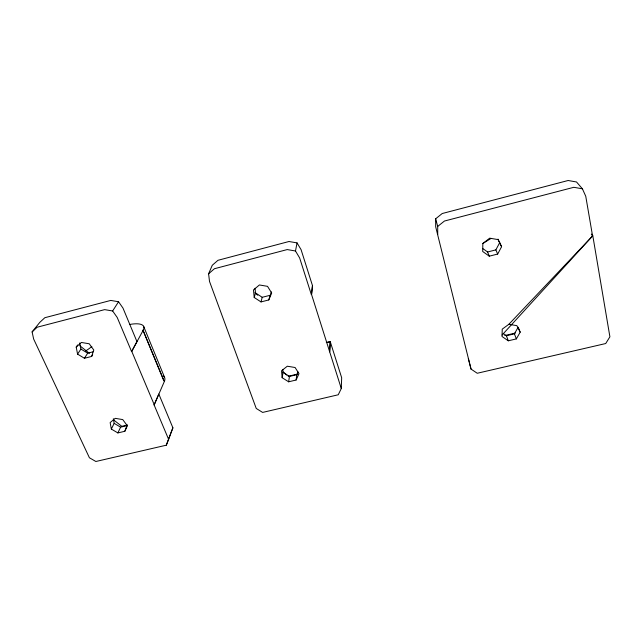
<?xml version="1.0" encoding="UTF-8"?>
<svg xmlns="http://www.w3.org/2000/svg" width="642" height="642" viewBox="0 0 642 642"><rect width="100%" height="100%" fill="white"/><g stroke="black" fill="none" stroke-linecap="round" stroke-linejoin="round"><path stroke-width="0.96" d="M501.595 246.705L498.064 239.61L489.694 238.166L482.848 243.478L482.696 251.495L489.276 256.174L497.662 254.063L501.595 246.705L497.991 239.097M341.287 388.522L311.555 294.526L312.469 285.586L301.09 249.69L297.053 242.893L288.98 241.512L217.975 260.299L212.277 265.266L208.594 273.789L209.517 281.445L256.238 408.456L262.634 412.421L338.246 394.774L341.287 388.522L341.672 377.737L330.237 341.656L326.353 342.571M329.787 351.72L330.237 341.656L326.369 342.595M329.563 351.768L330.237 341.656M311.555 294.526L312.469 285.586M296.098 380.024L299.003 373.676L295.095 367.513L287.311 366.213L281.549 370.771L282.159 377.705L288.627 381.805L296.098 380.024L296.837 374.655L298.065 371.967M288.627 381.805L289.446 376.429L283.058 372.36L282.801 369.423M282.159 377.705L283.058 372.36M311.33 294.582L299.637 257.932L295.489 250.99L297.053 242.893M268.765 299.95L271.686 293.025L267.529 286.34L259.4 284.96L253.478 289.951L254.224 297.495L261.013 301.925L268.765 299.95L271.317 291.925M261.013 301.925L262.209 297.302L269.873 295.352M254.224 297.495L255.508 292.921L255.051 288.258M91.629 356.454L93.788 350.018L89.238 343.775L81.39 342.467L76.197 347.097L77.578 354.127L84.431 358.268L91.629 356.454L92.681 354.761M124.829 431.28L127.02 425.357L122.742 419.587L115.215 418.343L110.143 422.588L111.339 429.073L117.871 432.925L124.829 431.28L127.493 425.526L120.608 427.163L114.164 423.343L113.321 418.753M168.621 439.353L172.899 427.821L158.807 394.019L154.128 404.974L168.621 439.353L166.302 445.195L95.859 461.494L89.415 457.762L33.649 339.04L32.1 331.914L39.836 322.332L44.828 317.718L110.753 300.432L118.553 301.748L122.983 308.088L136.955 341.592L131.602 351.591L117.197 317.437L112.639 310.969L104.646 309.629L37.188 327.211L32.1 331.914M166.302 445.195L170.282 434.465M170.612 433.567L172.899 427.821M154.128 404.974L164.344 381.476L142.997 330.213L163.726 380.618M117.871 432.925L120.608 427.163M111.339 429.073L114.164 423.343M482.712 248.502L487.583 251.977L495.865 249.882L499.733 242.604M131.602 351.591L143.246 330.148M503.336 333.599L506.434 335.742L514.403 333.856L518.182 327.187L520.189 332.171L516.353 338.904L508.287 340.806L502.02 336.48L502.245 329.137L508.857 324.298L592.799 235.75L609.9 336.809L605.719 343.534L477.239 373.259L471.027 369.078L468.323 358.565M84.431 358.268L87.681 353.164L93.018 351.816M112.639 310.969L118.553 301.748M77.578 354.127L80.916 349.055L79.736 342.964M76.197 347.097L77.642 344.955M142.997 330.213L143.648 329.258A26.41 8.587 -22.1 0 0 129.451 324.515M502.068 335.044L592.799 235.75L591.587 234.169M208.594 273.789L214.42 268.725L287.207 249.577L295.489 250.99M471.027 369.078L435.677 226.762L435.645 218.81L442.218 213.521L568.13 180.506L576.5 181.967L582.414 188.804L585.761 196.291L592.55 235.815L591.338 234.234M437.724 234.563L437.7 226.433L444.449 221.033L573.82 187.304L582.414 188.804M482.848 243.478L491.074 238.407M164.344 381.476L164.697 380.497A25.712 9.823 -23 0 0 163.381 375.843M288.226 376.292L297.752 374.021M289.446 376.429L296.837 374.655M127.525 424.964L121.811 426.32L113.546 419.868M504.781 335.541L515.349 333.029M508.857 324.298L516.866 325.654L520.189 332.171M80.916 349.055L87.681 353.164M255.508 292.921L262.209 297.302M79.769 345.685L89.415 353.373M283.106 371.927L286.765 375.048M254.866 292.688L257.755 295.216M495.865 249.882L497.662 254.063M131.819 351.535L154.329 404.925M143.591 326.264L164.456 377.119M487.583 251.977L489.276 256.174M514.403 333.856L516.353 338.904M506.434 335.742L508.287 340.806M435.645 218.81L437.7 226.433M91.862 346.447A26.515 8.322 -23 0 1 85.579 350.965"/></g></svg>
